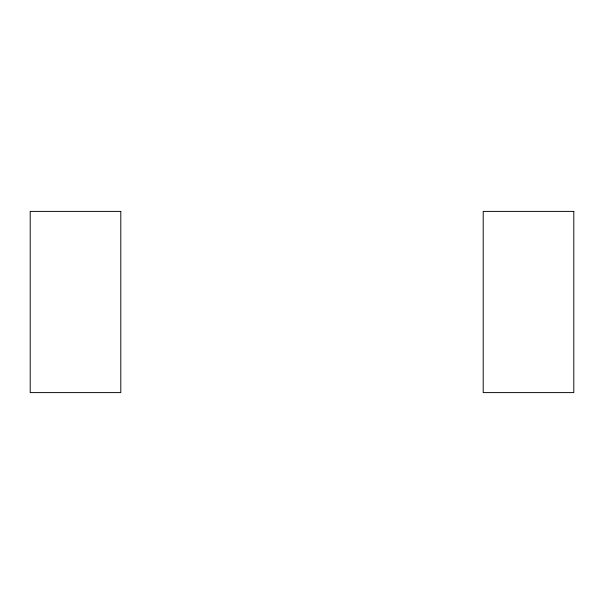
<?xml version="1.0" encoding="UTF-8"?>
<svg xmlns="http://www.w3.org/2000/svg" width="604" height="604" viewBox="0 0 604 604"><rect width="100%" height="100%" fill="white"/><g stroke="black" fill="none" stroke-linecap="round" stroke-linejoin="round"><path stroke-width="0.91" d="M120.8 211.4L30.2 211.4L30.2 392.6L120.8 392.6L120.8 211.4M573.8 211.4L483.2 211.4L483.2 392.6L573.8 392.6L573.8 211.4"/></g></svg>
